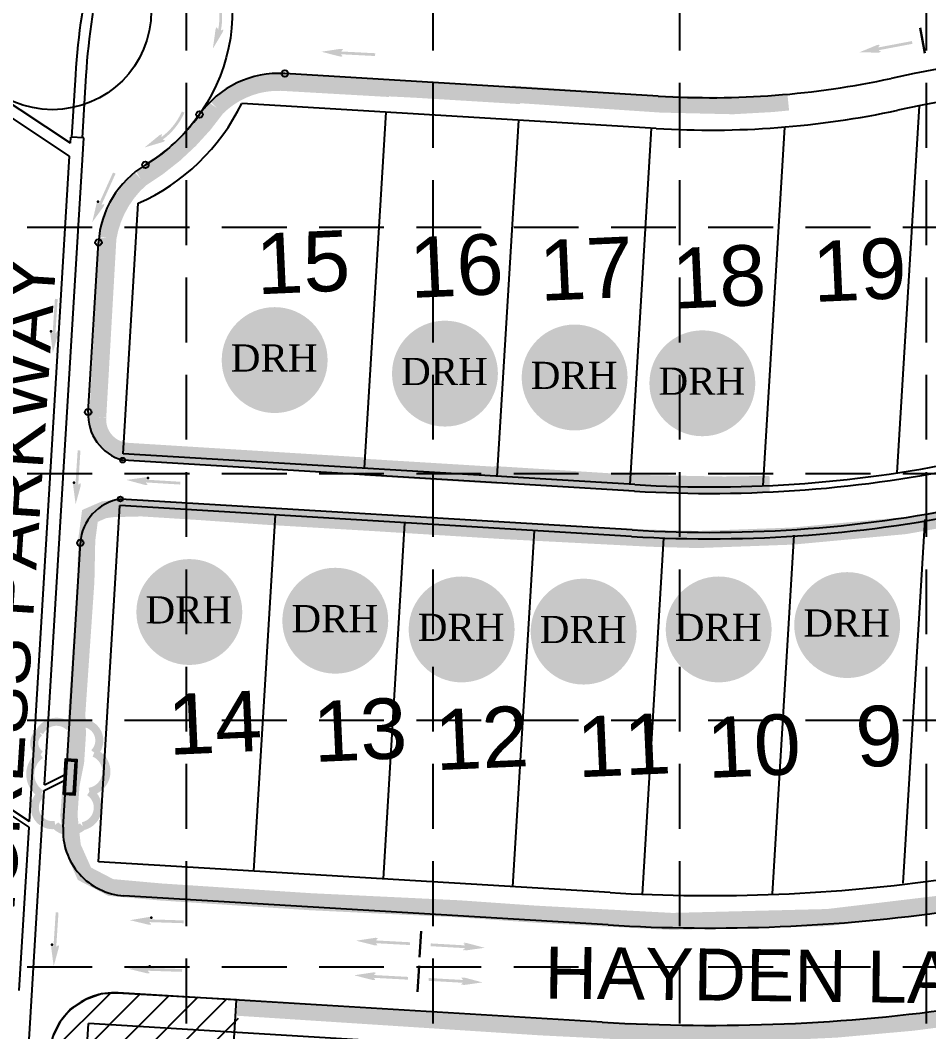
# Model space of a CAD drawing. Header units: feet. Extents: x 6037 to 11520, y 4436 to 7866.
# Drawn here: x 8891.8 to 9207, y 6299.6 to 6650.5 of the extents above; entities that cross this region are included whole.
import ezdxf
from ezdxf.enums import TextEntityAlignment as Align

# ---------------------------------------------------------------- set-up
doc = ezdxf.new("R2010")
doc.units = ezdxf.units.FT
doc.header["$LTSCALE"] = 0.4
doc.header["$MEASUREMENT"] = 0
doc.linetypes.add('DASHED2', pattern=[0.375, 0.25, -0.125])
doc.linetypes.add('HIDDEN', pattern=[0.375, 0.25, -0.125])
for name, color, linetype in [('1 DR HORTON LOT', 7, 'Continuous'), ('1 EROSION BLANKET', 84, 'Continuous'), ('1 LOT NUMBER', 7, 'Continuous'), ('1 SODDED LOT', 2, 'Continuous'), ('1 STREET NAMES', 7, 'Continuous'), ('BASE', 7, 'Continuous'), ('grid', 254, 'HIDDEN'), ('LOTLINE', 7, 'Continuous'), ('PAVING', 7, 'Continuous'), ('ROW', 7, 'Continuous'), ('STORM', 7, 'Continuous'), ('STORM INLET', 7, 'Continuous')]:
    doc.layers.add(name, color=color, linetype=linetype)
doc.styles.add('DRHorton', font='dutcheb.ttf')
doc.styles.get("Standard").update_dxf_attribs({"font": 'ARIAL.TTF'})

# ---------------------------------------------------------------- blocks, each defined once
blk = doc.blocks.new('DRHorton')
h = blk.add_hatch(color=1)
h.paths.add_polyline_path([(78.69822540696084, 25.78470422915278, 1), (40.43404856909645, 25.78470422915278, 1)])
h.paths.add_polyline_path([(42.32948281545312, 17.90510793809595), (76.50029822822269, 17.90510793809595), (76.50029822822269, 34.86907338622756), (42.32948281545312, 34.86907338622756)], flags=24)
at = {"layer": 'BASE', "color": 176, "style": 'DRHorton'}
blk.add_text('DRH', height=9.814143575853077, dxfattribs=at).set_placement((59.39083912051757, 21.64263810623019), align=Align.CENTER)

msp = doc.modelspace()

# ---------------------------------------------------------------- hatches: boundary and pattern name
at = {"layer": '1 SODDED LOT'}
h = msp.add_hatch(dxfattribs=at)
h.set_pattern_fill('ANSI31', color=256, scale=60, style=0)
h.set_pattern_definition([(45, (1.04041867561682, 0.2034553309040348), (-5.303300858899106, 5.303300858899107), [])])
h.paths.add_polyline_path([(9008.52785893801, 6974.600619823215), (9134.418570892318, 6967.015358127732), (9133.465510819353, 6956.59934032041), (9131.535943549885, 6937.326483412042), (9130.687769981838, 6928.961664307586), (9129.740950700072, 6922.289191145943), (8995.12436154732, 6930.230222989583), (8990.645975670337, 6930.544258086578), (8994.46781265055, 6960.202115018357), (8995.628761720915, 6975.461403256948)])
h.paths.add_polyline_path([(9433.1731937739, 6958.757999193282), (9434.564522240134, 6821.064969304913), (9481.586926319183, 6807.52101882167), (9503.83446381338, 6801.003067570658), (9527.201899513193, 6795.297600176373), (9525.520212348876, 6937.371109410111), (9495.09277857308, 6947.162203523665), (9463.792046157118, 6959.091057040347), (9432.98126000683, 6970.835193424726)])
h.paths.add_polyline_path([(10047.3273361699, 5834.321964732684), (10182.00599470116, 5824.909856188971), (10185.53501493582, 5875.243845239642), (10048.62104924172, 5885.030874458242), (10045.0653290183, 5834.515466510275)])
h.paths.add_polyline_path([(10015.60524731607, 5592.875350085265), (10151.5557614311, 5562.680375982402), (10159.65382092244, 5603.991631898768), (10164.04499762996, 5630.246317245646), (10025.39195598644, 5652.241352050081), (10020.74199250802, 5627.800089016223), (10017.92041894364, 5612.956657899565), (10013.46689319952, 5593.464240761266)])
h.paths.add_polyline_path([(10001.0218576987, 5534.402171551361), (10134.33472496356, 5496.274015883329), (10117.37028215871, 5440.956513532375), (10113.16550493173, 5430.261631153378), (9981.248396506102, 5477.529890802815), (9986.705850658998, 5493.879209773011), (9998.81017428557, 5534.751608768869)])
h.paths.add_polyline_path([(8799.811367951577, 5797.585792012958), (8937.90831683025, 5755.169946811931), (8938.904090997696, 5756.449238733265), (8958.34353739152, 5776.678823374001), (8971.054306959102, 5789.676440794647), (8987.334043712557, 5807.761877199318), (8991.834919988014, 5813.311904288241), (8833.378331828279, 5856.267757607255), (8823.88221735754, 5843.496568411951), (8818.253376948225, 5836.239908352558), (8806.071013993966, 5822.017903043634), (8789.546429217875, 5805.988009748224)])
h.paths.add_polyline_path([(9300.855232264503, 5666.120061407158), (9335.757725457825, 5647.90570633985), (9418.13697882342, 5605.292278494195), (9427.474541872465, 5598.815854657276), (9416.169878493673, 5581.977829897578), (9407.867536122483, 5566.519481596742), (9399.603212533528, 5547.977890506384), (9398.582592952063, 5545.681376590807), (9270.58705641506, 5612.104355641559), (9260.788528510411, 5617.662520506434), (9264.348311135649, 5619.478897654686), (9272.035950292568, 5625.268601811252), (9278.977667712714, 5632.542671440398), (9285.485473518353, 5642.039096606802), (9296.987369449194, 5660.595222292092), (9299.409929785703, 5664.20188619209)])
h.paths.add_polyline_path([(9340.083506327372, 5715.391747261171), (9464.444091086652, 5650.81232984282), (9471.895389714597, 5665.112606341268), (9485.44507469536, 5691.047067409243), (9497.796262826634, 5716.363520695106), (9366.293710731488, 5768.240021584128), (9363.203783145542, 5761.051314749066), (9353.391772776888, 5741.520237185453), (9342.125481432662, 5722.468473826923), (9338.294872019536, 5716.715465529542)])
h.paths.add_polyline_path([(9575.043716532922, 5805.498601187099), (9699.561748800357, 5777.936329375018), (9697.430077040424, 5767.000516119912), (9689.854183371206, 5736.05648329931), (9681.146351479389, 5706.875880173991), (9670.600194451696, 5677.083154978905), (9660.319432957289, 5651.858948454616), (9651.878571515403, 5632.229914109992), (9534.787198525753, 5688.630507322773), (9524.715842070002, 5694.729814323483), (9530.18092058573, 5705.703313706877), (9536.329439332001, 5720.392670131208), (9540.471632020823, 5730.382848265133), (9548.043949010183, 5751.388452498603), (9553.091556863686, 5767.164685168278), (9557.735161800128, 5782.43849202972), (9563.94860538126, 5808.532298577193)])
h.paths.add_polyline_path([(9726.835890353153, 5864.795196468092), (9850.234421823849, 5856.108412127756), (9861.561354818403, 5855.026511186064), (9857.071458802935, 5792.935879610539), (9720.090404603447, 5803.398072707916), (9717.861205762181, 5803.506411342452), (9721.18795959906, 5826.204409434984), (9724.624972320069, 5864.880159960117)])
h.paths.add_polyline_path([(8953.396488701865, 6034.436575728772), (8960.948788059075, 6160.207292668181), (8982.89850439968, 6158.851143086611), (9005.641581321479, 6157.497221610529), (8997.658711528067, 6020.481024683542), (8952.70696958744, 6023.215365320315)])
h.paths.add_polyline_path([(8959.677006069538, 6176.026929471624), (8967.869531122007, 6310.865716301068), (8926.314604730775, 6313.257304036793), (8921.038545650377, 6312.91792124512), (8915.321333282665, 6310.923231769586), (8910.328185163682, 6307.596997705334), (8906.696795346972, 6303.250219453708), (8904.098874665306, 6297.978617704197), (8902.957177847036, 6292.106146216929), (8897.01413420723, 6193.566831417818), (8897.649561558312, 6188.067220206814), (8900.027553225596, 6183.127294719245), (8903.85932542765, 6179.296031397336), (8908.928408079171, 6176.896713173755), (8959.513141144018, 6173.84029549653)])
h.paths.add_polyline_path([(9499.022401671102, 6148.720666181383), (9507.232030023983, 6283.660731984966), (9518.731880035068, 6282.102623408206), (9550.353748258536, 6277.756428137587), (9556.246394565644, 6276.32490629944), (9561.301096903482, 6273.542888996872), (9565.544952669696, 6269.549373276477), (9568.5620661187, 6264.638445104401), (9570.232920211502, 6259.154286883066), (9570.429034131166, 6253.334179867759), (9561.803833847347, 6154.723118474762), (9560.554130128561, 6149.131587929873), (9557.70625398429, 6144.742467687955), (9553.748208792387, 6141.559151816509), (9549.066128789445, 6139.726331409485), (9511.309415628724, 6144.430868333518), (9504.230665741447, 6145.248878530734), (9499.0299524397, 6146.066880741908)])
h.paths.add_polyline_path([(9616.395478676697, 6639.762181060349), (9623.903753962028, 6765.681126909945), (9637.724000791432, 6764.227715332945), (9667.988717711787, 6762.454814192832), (9672.713026087253, 6762.181060687508), (9683.29277152418, 6762.04421188599), (9705.813593853747, 6761.748584613895), (9712.070384439785, 6761.792308189311), (9713.53093564425, 6624.565479426421), (9675.56196198852, 6624.816736253764), (9645.765127781933, 6626.198656790195), (9637.6924435831, 6626.584150983594), (9624.41907552022, 6627.755240033091), (9615.704737897957, 6628.437806972035)])
h.paths.add_polyline_path([(9758.380955632101, 6636.240832038189), (9757.19234984791, 6762.26737382049), (9892.087566777549, 6763.63368164643), (9893.75491778472, 6626.412483042568), (9758.461482444955, 6625.117889866349)])
h.paths.add_polyline_path([(10276.02367602393, 6641.944933819435), (10402.09790256472, 6638.450968932453), (10399.40754752284, 6548.360901665066), (10262.18803328039, 6552.341895272904), (10264.76680474189, 6642.368737052335)])
h.paths.add_polyline_path([(10162.1803404765, 6764.127466558117), (10163.54995864316, 6629.10197407212), (10208.4286215076, 6629.06190011752), (10214.14075587304, 6629.696095605088), (10219.62208399604, 6631.800481342156), (10224.3360303031, 6635.278362342218), (10227.98815897547, 6639.81855452498), (10230.35222661333, 6645.119896291815), (10231.27576067888, 6650.885370799466), (10234.08988650659, 6750.487483929786), (10233.43931346177, 6755.782468807847), (10231.27988195609, 6760.361848494638), (10227.77199798596, 6764.093741506249), (10223.31816314606, 6766.554216833121), (10162.12384954107, 6766.380760018872)])
h.paths.add_polyline_path([(9983.410065276561, 6638.559890547993), (9982.19168326455, 6764.516091279655), (10071.97360418704, 6765.471828742917), (10073.52614818631, 6628.214517260876), (9983.461478209718, 6627.245459080939)])
h.paths.add_polyline_path([(10282.42513815878, 6866.900006089432), (10408.37496100331, 6863.349843430724), (10409.71776143043, 6910.830244277846), (10272.53951883544, 6914.573205942519), (10271.1489704681, 6867.181274459499)])
h.paths.add_polyline_path([(10068.44196399759, 6781.192630300819), (10067.14167160109, 6916.189604633792), (10159.96062057281, 6917.117327064625), (10161.90545128679, 6779.884788282297), (10068.46355654639, 6778.918796742171)])
h.paths.add_polyline_path([(9787.00798002233, 6902.092005874241), (9788.347586459617, 6776.068011639072), (9813.48715663959, 6776.3278774188), (9835.00284361491, 6776.551941775953), (9833.504715193625, 6913.820098301907), (9786.811130160308, 6913.377839327859)])
h.paths.add_polyline_path([(9951.869916092566, 7083.820705666572), (9953.275212744766, 6948.731540474313), (9998.333224761946, 6949.29293521056), (10043.36369781607, 6949.76746577698), (10041.76400934933, 7087.021111666125), (9951.842259378738, 7086.057651701049)])
h.paths.add_polyline_path([(9562.977603033594, 6974.310407087038), (9561.110723334214, 7137.787704567065), (9567.671428676573, 7130.993875523778), (9580.62062884943, 7117.517494934889), (9591.808071329377, 7108.249310825173), (9604.221564340713, 7100.069847736311), (9606.756988797306, 7098.829168324042), (9608.197360462304, 6953.736240741826), (9598.739779933452, 6955.010780968661), (9584.783707582383, 6957.880724584531), (9567.748437684955, 6961.388241783381), (9562.914782993883, 6962.642784963124)])
h.paths.add_polyline_path([(9435.728694738029, 7364.000330754327), (9435.706116026473, 7375.289462442948), (9481.864877029098, 7375.758211115561), (9483.65415896621, 7182.9792900423), (9466.875041166046, 7186.544993537127), (9459.142627276042, 7188.216232373126), (9453.84694797237, 7189.212483023251), (9448.23953820453, 7190.291988152594), (9442.197672224838, 7191.416933856202), (9437.34298430116, 7192.325010625751)])
h.paths.add_polyline_path([(9064.850293005826, 7234.565889650748), (9063.17718692941, 7371.018064433943), (9157.638597337744, 7372.069426754195), (9159.435724420397, 7227.990670498495), (9159.436165985811, 7227.961066243872), (9153.615774499453, 7228.317347498663), (9137.73510984926, 7229.30213817971), (9129.678380880761, 7229.812030936439), (9109.822391112088, 7230.723557675774), (9073.882086723806, 7232.014061998912), (9064.893949106527, 7232.313849998456)])
h.paths.add_polyline_path([(9061.32745468698, 7539.736976078882), (9061.32745468698, 7541.97964810488), (9107.394075706336, 7542.517332284888), (9109.05514176577, 7405.245334473131), (9062.735636233221, 7404.723039394461)])
at = {"layer": 'PAVING', "linetype": 'Continuous', "lineweight": 30}
h = msp.add_hatch(color=256, dxfattribs=at)
edge = h.paths.add_edge_path()
edge.add_line((8959.539955841237, 6647.166310593239), (8958.631464329656, 6640.647890125823))
edge.add_line((8958.63146432965, 6640.647890125824), (8961.992264441615, 6646.295592663644))
edge.add_line((8961.992264441618, 6646.295592663644), (8961.993634762746, 6646.295074151363))
edge.add_ellipse((8961.974291222288, 6646.682850490584), major_axis=(0.2108172309454434, 0.5938074174721624), ratio=0.2857142857142858, start_angle=235.2730666666667, end_angle=377.1826722222223)
edge.add_line((8962.125578613131, 6647.267949072883), (8962.12231470738, 6647.269430524382))
edge.add_line((8962.12231470738, 6647.269430524383), (8961.391416648285, 6646.891581976432))
edge.add_line((8961.391416648283, 6646.891581976432), (8961.403502641086, 6646.894534415764))
edge.add_arc((8938.861443505033, 6651.401141983755), 22.98812610599944, 348.6944771476009, 379.1027465920454)
edge.add_line((8960.583687799888, 6658.924309063302), (8959.669290819626, 6658.607621800478))
edge.add_arc((8938.861443505033, 6651.401141983755), 22.02044189399947, 349.02694103648975, 379.1027465920453, ccw=False)
edge.add_line((8960.479281149757, 6647.209608043384), (8960.478345560708, 6647.210845032342))
edge.add_line((8960.47834556071, 6647.210845032342), (8960.043910327739, 6648.018977600952))
edge.add_line((8960.043910327739, 6648.018977600952), (8960.0425475992, 6648.021679490214))
edge.add_ellipse((8959.795972490601, 6647.461855652016), major_axis=(0.2108172309454434, 0.5938074174721624), ratio=0.2857142857142854, start_angle=345.5032805555555, end_angle=485.8315277777779)
edge.add_line((8959.53500945893, 6647.163072321384), (8959.538980393962, 6647.164897051064))
h = msp.add_hatch(color=256, dxfattribs=at)
edge = h.paths.add_edge_path()
edge.add_line((9190.295449310543, 6639.670550468977), (9189.594602107665, 6640.111179208981))
edge.add_line((9189.594602107663, 6640.111179208982), (9201.296681211892, 6642.324795231025))
edge.add_line((9201.29668121189, 6642.324795231025), (9201.118117390206, 6643.275826674935))
edge.add_line((9201.11811739021, 6643.275826674935), (9189.416258123912, 6641.062333031958))
edge.add_line((9189.416258123907, 6641.062333031957), (9189.896129701761, 6641.848493088325))
edge.add_line((9189.896129701763, 6641.848493088326), (9189.897570581323, 6641.850408195009))
edge.add_ellipse((9189.289768591912, 6641.781279650523), major_axis=(0.6191360931964481, 0.1171394553935715), ratio=0.2857142857142856, start_angle=345.5032805555555, end_angle=485.8315277777779)
edge.add_line((9188.900189673255, 6641.856122763974), (9188.901445195059, 6641.854287061265))
edge.add_line((9188.901445195059, 6641.854287061266), (9182.813343176718, 6639.352214565478))
edge.add_line((9182.813343176715, 6639.352214565477), (9189.390570032916, 6639.294449085255))
edge.add_line((9189.390570032918, 6639.294449085255), (9189.389412740575, 6639.29508387015))
edge.add_ellipse((9189.7146065797, 6639.507200886942), major_axis=(0.6191360931964481, 0.1171394553935715), ratio=0.2857142857142858, start_angle=235.2730666666667, end_angle=377.1826722222223)
edge.add_line((9190.296222024603, 6639.671370615828), (9190.295449310539, 6639.670550468977))
edge.add_line((9190.295449310543, 6639.670550468977), (9190.295449310543, 6639.670550468977))
edge.add_line((9190.295449310543, 6639.670550468977), (9190.295449310543, 6639.670550468977))
at = {"layer": 'PAVING'}
h = msp.add_hatch(color=256, dxfattribs=at)
edge = h.paths.add_edge_path()
edge.add_line((9003.581753869032, 6638.115215987506), (9003.00498418436, 6638.709231804339))
edge.add_line((9003.004984184361, 6638.709231804339), (9014.898571594274, 6638.09470282876))
edge.add_line((9014.898571594274, 6638.094702828759), (9014.949986233663, 6639.061337314691))
edge.add_line((9014.949986233663, 6639.06133731469), (9003.056526186854, 6639.675534041357))
edge.add_line((9003.056526186854, 6639.675534041357), (9003.708548649414, 6640.325946374859))
edge.add_line((9003.708548649416, 6640.325946374858), (9003.710415457283, 6640.327629561783))
edge.add_ellipse((9003.103491489986, 6640.404084201391), major_axis=(0.6292822042259126, -0.03248170797603137), ratio=0.2857142857142855, start_angle=345.5032805555555, end_angle=485.8315277777779)
edge.add_line((9002.742631322399, 6640.568866375615), (9002.742988482256, 6640.566517715599))
edge.add_line((9002.742988482254, 6640.566517715597), (8996.23575884081, 6639.573939943875))
edge.add_line((8996.235758840812, 6639.573939943876), (9002.613743861313, 6637.96394473515))
edge.add_line((9002.613743861313, 6637.96394473515), (9002.612818083751, 6637.964752717125))
edge.add_ellipse((9002.97892612952, 6638.094018182899), major_axis=(0.6292822042259126, -0.03248170797603137), ratio=0.2857142857142856, start_angle=235.2730666666667, end_angle=377.1826722222223)
edge.add_line((9003.582863685853, 6638.116101065056), (9003.581753869033, 6638.115215987506))
edge.add_line((9003.581753869032, 6638.115215987506), (9003.581753869032, 6638.115215987506))
edge.add_line((9003.581753869032, 6638.115215987506), (9003.581753869032, 6638.115215987506))
at = {"layer": 'PAVING', "linetype": 'Continuous', "lineweight": 30}
h = msp.add_hatch(color=256, dxfattribs=at)
edge = h.paths.add_edge_path()
edge.add_line((8940.023983839897, 6610.542621863214), (8934.933846217722, 6606.370538276189))
edge.add_line((8934.933846217724, 6606.37053827619), (8941.234643725464, 6608.239025307191))
edge.add_line((8941.234643725462, 6608.239025307191), (8941.23534009909, 6608.237769334082))
edge.add_ellipse((8941.484237296188, 6608.535753976463), major_axis=(0.5577654671019596, 0.2931703218557363), ratio=0.2857142857142859, start_angle=235.2730666666667, end_angle=377.1826722222223)
edge.add_line((8941.992363256717, 6608.862917901541), (8941.990978118241, 6608.866242492742))
edge.add_line((8941.990978118236, 6608.866242492742), (8941.19771582829, 6609.08460564824))
edge.add_line((8941.19771582829, 6609.084605648238), (8941.208564648958, 6609.078537800997))
edge.add_arc((8927.70693779677, 6627.683913750157), 22.98812610599944, 305.9677980398096, 336.376067484254)
edge.add_line((8948.7685534609, 6618.471840925954), (8947.881965716218, 6618.859622859757))
edge.add_arc((8927.70693779677, 6627.683913750157), 22.02044189399946, 306.3002619286984, 336.37606748425395, ccw=False)
edge.add_line((8940.743410731127, 6609.93707643646), (8940.743563694074, 6609.938606280816))
edge.add_line((8940.74356369407, 6609.938606280815), (8940.97279834341, 6610.827074069633))
edge.add_line((8940.972798343411, 6610.827074069633), (8940.973578749183, 6610.829947610286))
edge.add_ellipse((8940.412603508854, 6610.586003367198), major_axis=(0.5577654671019596, 0.2931703218557363), ratio=0.2857142857142855, start_angle=345.5032805555555, end_angle=485.8315277777779)
edge.add_line((8940.018175366251, 6610.543581395003), (8940.022330494334, 6610.542227553028))
h = msp.add_hatch(color=256, dxfattribs=at)
edge = h.paths.add_edge_path()
edge.add_line((8920.869824250616, 6586.7234391801), (8919.992703109623, 6586.442344938629))
edge.add_line((8919.992703109625, 6586.442344938628), (8924.886481588159, 6597.299912517982))
edge.add_line((8924.88648158816, 6597.299912517983), (8924.002291878403, 6597.693304695455))
edge.add_line((8924.002291878402, 6597.693304695455), (8919.110396120697, 6586.840073261155))
edge.add_line((8919.110396120699, 6586.840073261155), (8918.845485239115, 6587.620991314774))
edge.add_line((8918.845485239115, 6587.620991314775), (8918.844152950827, 6587.622814191104))
edge.add_ellipse((8918.548278964885, 6587.095854171396), major_axis=(0.2589440522967518, 0.5744555583650596), ratio=0.2857142857142858, start_angle=342.8173277777778, end_angle=484.7269333333335)
edge.add_line((8918.265872664699, 6586.82941212326), (8918.266625199418, 6586.830353038923))
edge.add_line((8918.266625199416, 6586.830353038924), (8916.781686662722, 6580.424907843247))
edge.add_line((8916.781686662725, 6580.424907843248), (8920.640701337546, 6585.755401605949))
edge.add_line((8920.640701337543, 6585.755401605949), (8920.640995468992, 6585.753748577657))
edge.add_ellipse((8920.659515139774, 6586.150019028003), major_axis=(0.2589440522967518, 0.5744555583650596), ratio=0.2857142857142856, start_angle=234.1684722222222, end_angle=374.4967194444445)
edge.add_line((8920.86912911302, 6586.724705072547), (8920.869824250618, 6586.7234391801))
edge.add_line((8920.869824250616, 6586.7234391801), (8920.869824250616, 6586.7234391801))
h = msp.add_hatch(color=256, dxfattribs=at)
edge = h.paths.add_edge_path()
edge.add_line((8904.750998119069, 6542.500836664604), (8904.028085634385, 6541.930178359074))
edge.add_line((8904.02808563439, 6541.930178359074), (8904.806240747654, 6553.814238406965))
edge.add_line((8904.806240747648, 6553.814238406968), (8903.840191555044, 6553.872774810662))
edge.add_line((8903.840191555046, 6553.872774810661), (8903.062276756018, 6541.993455960255))
edge.add_line((8903.06227675602, 6541.993455960255), (8902.540522998079, 6542.63203540952))
edge.add_line((8902.540522998079, 6542.632035409519), (8902.538581770516, 6542.633287196244))
edge.add_ellipse((8902.446157625835, 6542.036055245393), major_axis=(0.04119077063332988, 0.6287721958890156), ratio=0.2857142857142858, start_angle=342.8173277777778, end_angle=484.7269333333335)
edge.add_line((8902.275043220088, 6541.687537639007), (8902.275426065336, 6541.688702651577))
edge.add_line((8902.275426065333, 6541.688702651577), (8903.129680200178, 6535.169032673188))
edge.add_line((8903.129680200183, 6535.169032673189), (8904.87573599669, 6541.513967010588))
edge.add_line((8904.87573599669, 6541.513967010588), (8904.876509013948, 6541.51250864453))
edge.add_ellipse((8904.75497313353, 6541.890135782411), major_axis=(0.04119077063332988, 0.6287721958890156), ratio=0.2857142857142856, start_angle=234.1684722222222, end_angle=374.4967194444445)
edge.add_line((8904.749881862757, 6542.501835130911), (8904.750998119072, 6542.500836664604))
edge.add_line((8904.750998119069, 6542.500836664604), (8904.750998119069, 6542.500836664604))
h = msp.add_hatch(color=256, dxfattribs=at)
edge = h.paths.add_edge_path()
edge.add_line((8912.649763263807, 6489.923825076749), (8911.926850779124, 6489.35316677122))
edge.add_line((8911.926850779124, 6489.353166771219), (8912.705005892387, 6501.23722681911))
edge.add_line((8912.705005892387, 6501.237226819112), (8911.738956699783, 6501.295763222806))
edge.add_line((8911.738956699779, 6501.295763222806), (8910.961041900751, 6489.4164443724))
edge.add_line((8910.961041900755, 6489.416444372399), (8910.439288142814, 6490.055023821664))
edge.add_line((8910.439288142814, 6490.055023821663), (8910.43734691525, 6490.056275608388))
edge.add_ellipse((8910.344922770571, 6489.459043657537), major_axis=(0.04119077063332988, 0.6287721958890156), ratio=0.2857142857142858, start_angle=342.8173277777778, end_angle=484.7269333333335)
edge.add_line((8910.173808364823, 6489.110526051151), (8910.174191210072, 6489.111691063721))
edge.add_line((8910.174191210072, 6489.111691063722), (8911.028445344917, 6482.592021085333))
edge.add_line((8911.028445344917, 6482.592021085333), (8912.774501141423, 6488.936955422732))
edge.add_line((8912.774501141423, 6488.936955422732), (8912.775274158681, 6488.935497056675))
edge.add_ellipse((8912.653738278268, 6489.313124194555), major_axis=(0.04119077063332988, 0.6287721958890156), ratio=0.2857142857142856, start_angle=234.1684722222222, end_angle=374.4967194444445)
edge.add_line((8912.648647007492, 6489.924823543055), (8912.649763263807, 6489.923825076748))
edge.add_line((8912.649763263807, 6489.923825076749), (8912.649763263807, 6489.923825076749))
h = msp.add_hatch(color=256, dxfattribs=at)
edge = h.paths.add_edge_path()
edge.add_line((8935.97543663167, 6489.452363443251), (8935.402396394771, 6490.173371575347))
edge.add_line((8935.402396394771, 6490.173371575346), (8947.288785016324, 6489.435822296896))
edge.add_line((8947.288785016326, 6489.435822296897), (8947.344172539897, 6490.401968224987))
edge.add_line((8947.344172539893, 6490.401968224987), (8935.462286234188, 6491.139027518349))
edge.add_line((8935.46228623419, 6491.139027518348), (8936.09912602148, 6491.663320504543))
edge.add_line((8936.099126021478, 6491.663320504545), (8936.100247430635, 6491.664742363886))
edge.add_ellipse((8935.502702144357, 6491.75511856333), major_axis=(0.6289097101995805, -0.0390350016159005), ratio=0.2857142857142856, start_angle=342.8173277777778, end_angle=484.7269333333335)
edge.add_line((8935.15359997916, 6491.925037192274), (8935.154949401714, 6491.924762989558))
edge.add_line((8935.15494940172, 6491.924762989558), (8928.638354044037, 6491.048446422908))
edge.add_line((8928.638354044037, 6491.048446422908), (8934.989020934716, 6489.324289248801))
edge.add_line((8934.989020934716, 6489.324289248801), (8934.987490326292, 6489.322986650013))
edge.add_ellipse((8935.364698602129, 6489.445816379873), major_axis=(0.6289097101995805, -0.0390350016159005), ratio=0.2857142857142855, start_angle=234.1684722222222, end_angle=374.4967194444445)
edge.add_line((8935.976376903343, 6489.453004619439), (8935.975436631672, 6489.45236344325))
edge.add_line((8935.97543663167, 6489.452363443251), (8935.97543663167, 6489.452363443251))
h = msp.add_hatch(color=256, dxfattribs=at)
edge = h.paths.add_edge_path()
edge.add_line((8905.031336400869, 6329.6574373842), (8904.308423916185, 6329.086779078671))
edge.add_line((8904.308423916185, 6329.086779078671), (8905.086579029448, 6340.970839126562))
edge.add_line((8905.086579029448, 6340.970839126563), (8904.120529836844, 6341.029375530257))
edge.add_line((8904.120529836846, 6341.029375530257), (8903.342615037818, 6329.150056679851))
edge.add_line((8903.342615037816, 6329.15005667985), (8902.820861279875, 6329.788636129115))
edge.add_line((8902.820861279875, 6329.788636129115), (8902.818920052312, 6329.78988791584))
edge.add_ellipse((8902.726495907635, 6329.192655964989), major_axis=(0.04119077063332988, 0.6287721958890156), ratio=0.2857142857142858, start_angle=342.8173277777778, end_angle=484.7269333333335)
edge.add_line((8902.555381501885, 6328.844138358601), (8902.555764347133, 6328.845303371171))
edge.add_line((8902.555764347133, 6328.845303371173), (8903.410018481978, 6322.325633392784))
edge.add_line((8903.410018481978, 6322.325633392784), (8905.156074278484, 6328.670567730183))
edge.add_line((8905.156074278484, 6328.670567730183), (8905.156847295742, 6328.669109364126))
edge.add_ellipse((8905.03531141533, 6329.046736502007), major_axis=(0.04119077063332988, 0.6287721958890156), ratio=0.2857142857142856, start_angle=234.1684722222222, end_angle=374.4967194444445)
edge.add_line((8905.030220144554, 6329.658435850507), (8905.031336400869, 6329.6574373842))
edge.add_line((8905.031336400869, 6329.6574373842), (8905.031336400869, 6329.6574373842))
h = msp.add_hatch(color=256, dxfattribs=at)
edge = h.paths.add_edge_path()
edge.add_line((8937.198426424271, 6336.943892129706), (8936.604177365743, 6337.64762490921))
edge.add_line((8936.604177365745, 6337.647624909209), (8948.507279223451, 6337.26306172588))
edge.add_line((8948.507279223451, 6337.263061725881), (8948.534113507741, 6338.230295855756))
edge.add_line((8948.534113507741, 6338.230295855755), (8936.635518057474, 6338.614833578734))
edge.add_line((8936.635518057476, 6338.614833578736), (8937.256386350336, 6339.157540034544))
edge.add_line((8937.256386350333, 6339.157540034543), (8937.257397706851, 6339.159326350378))
edge.add_ellipse((8936.657434449826, 6339.231937064865), major_axis=(0.6297908817042814, -0.02036170991367752), ratio=0.285714285714286, start_angle=342.8173277777778, end_angle=484.7269333333335)
edge.add_line((8936.303445415033, 6339.391425074013), (8936.304879237958, 6339.391075481312))
edge.add_line((8936.304879237958, 6339.391075481312), (8929.817163355106, 6338.321646848482))
edge.add_line((8929.817163355108, 6338.321646848482), (8936.21615961761, 6336.786469797923))
edge.add_line((8936.21615961761, 6336.786469797923), (8936.214596727334, 6336.785592129875))
edge.add_ellipse((8936.587995353417, 6336.919557392273), major_axis=(0.6297908817042814, -0.02036170991367752), ratio=0.2857142857142856, start_angle=234.1684722222222, end_angle=374.4967194444445)
edge.add_line((8937.199191233165, 6336.944887425344), (8937.198426424275, 6336.943892129706))
edge.add_line((8937.198426424271, 6336.943892129706), (8937.198426424271, 6336.943892129706))
h = msp.add_hatch(color=256, dxfattribs=at)
edge = h.paths.add_edge_path()
edge.add_line((9015.688531501013, 6329.736716965783), (9015.113122344439, 6330.331772565428))
edge.add_line((9015.11312234444, 6330.331772565428), (9027.005373445754, 6329.690105980065))
edge.add_line((9027.005373445758, 6329.690105980064), (9027.058767023575, 6330.656233574329))
edge.add_line((9027.058767023576, 6330.656233574332), (9015.166628400706, 6331.29789704939))
edge.add_line((9015.166628400706, 6331.297897049388), (9015.820566410805, 6331.946983583235))
edge.add_line((9015.820566410805, 6331.946983583236), (9015.822233594672, 6331.948602939045))
edge.add_ellipse((9015.215487077303, 6332.026454288791), major_axis=(0.6292059078481039, -0.03392998521971882), ratio=0.2857142857142856, start_angle=345.5032805555555, end_angle=485.8315277777779)
edge.add_line((9014.85500705361, 6332.192066616808), (9014.855739825256, 6332.189899727714))
edge.add_line((9014.855739825256, 6332.189899727714), (9008.346682031595, 6331.212278311004))
edge.add_line((9008.346682031593, 6331.212278311004), (9014.72028285789, 6329.587215482878))
edge.add_line((9014.72028285789, 6329.587215482878), (9014.719200343452, 6329.588258103628))
edge.add_ellipse((9015.08560501286, 6329.716680619144), major_axis=(0.6292059078481039, -0.03392998521971882), ratio=0.285714285714286, start_angle=235.2730666666667, end_angle=377.1826722222223)
edge.add_line((9015.689591920613, 6329.7373734241), (9015.688531501013, 6329.736716965784))
edge.add_line((9015.688531501013, 6329.736716965783), (9015.688531501013, 6329.736716965783))
edge.add_line((9015.688531501013, 6329.736716965783), (9015.688531501013, 6329.736716965783))
h = msp.add_hatch(color=256, dxfattribs=at)
edge = h.paths.add_edge_path()
edge.add_line((9045.447576784118, 6328.085556978945), (9046.08555496787, 6328.61340266501))
edge.add_line((9046.085554967873, 6328.613402665009), (9034.195427059081, 6329.291143729038))
edge.add_line((9034.195427059083, 6329.291143729039), (9034.249164292853, 6330.257486949284))
edge.add_line((9034.249164292856, 6330.257486949281), (9046.139061024136, 6329.579527148966))
edge.add_line((9046.139061024134, 6329.579527148969), (9045.56129636876, 6330.297005446871))
edge.add_line((9045.561296368758, 6330.297005446871), (9045.55957049257, 6330.298797773415))
edge.add_ellipse((9046.171205164774, 6330.309054320006), major_axis=(-0.6290977401561486, 0.03587968364406609), ratio=0.2857142857142856, start_angle=-125.83152777777792, end_angle=14.496719444444523, ccw=False)
edge.add_line((9046.54779261459, 6330.433774740623), (9046.547140334118, 6330.431499561148))
edge.add_line((9046.547140334114, 6330.431499561147), (9052.908433143333, 6328.739913793477))
edge.add_line((9052.908433143335, 6328.739913793478), (9046.393489850969, 6327.830331491823))
edge.add_line((9046.393489850969, 6327.830331491824), (9046.394737769091, 6327.830923139845))
edge.add_ellipse((9046.04478755215, 6327.99908844518), major_axis=(-0.6290977401561486, 0.03587968364406609), ratio=0.2857142857142858, start_angle=-17.182672222222322, end_angle=124.7269333333333, ccw=False)
edge.add_line((9045.446796302027, 6328.086466026352), (9045.447576784118, 6328.085556978942))
edge.add_line((9045.447576784118, 6328.085556978945), (9045.447576784118, 6328.085556978945))
edge.add_line((9045.447576784118, 6328.085556978945), (9045.447576784118, 6328.085556978945))
h = msp.add_hatch(color=256, dxfattribs=at)
edge = h.paths.add_edge_path()
edge.add_line((8936.653478810389, 6320.074381167597), (8936.059229751861, 6320.778113947101))
edge.add_line((8936.059229751858, 6320.778113947101), (8947.962331609564, 6320.393550763772))
edge.add_line((8947.962331609566, 6320.393550763772), (8947.989165893856, 6321.360784893646))
edge.add_line((8947.98916589386, 6321.360784893646), (8936.090570443592, 6321.745322616625))
edge.add_line((8936.09057044359, 6321.745322616625), (8936.71143873645, 6322.288029072433))
edge.add_line((8936.71143873645, 6322.288029072433), (8936.71245009297, 6322.289815388269))
edge.add_ellipse((8936.11248683594, 6322.362426102754), major_axis=(0.6297908817042814, -0.02036170991367752), ratio=0.285714285714286, start_angle=342.8173277777778, end_angle=484.7269333333335)
edge.add_line((8935.758497801151, 6322.521914111902), (8935.759931624076, 6322.521564519202))
edge.add_line((8935.759931624074, 6322.521564519204), (8929.272215741223, 6321.452135886374))
edge.add_line((8929.27221574122, 6321.452135886374), (8935.671212003723, 6319.916958835815))
edge.add_line((8935.671212003723, 6319.916958835814), (8935.669649113446, 6319.916081167766))
edge.add_ellipse((8936.043047739533, 6320.050046430163), major_axis=(0.6297908817042814, -0.02036170991367752), ratio=0.2857142857142856, start_angle=234.1684722222222, end_angle=374.4967194444445)
edge.add_line((8936.654243619278, 6320.075376463234), (8936.653478810387, 6320.074381167596))
edge.add_line((8936.653478810389, 6320.074381167597), (8936.653478810389, 6320.074381167597))
h = msp.add_hatch(color=256, dxfattribs=at)
edge = h.paths.add_edge_path()
edge.add_line((9014.961869812918, 6317.730256431256), (9014.386460656344, 6318.325312030901))
edge.add_line((9014.386460656344, 6318.3253120309), (9026.278711757657, 6317.683645445537))
edge.add_line((9026.27871175766, 6317.683645445537), (9026.332105335478, 6318.649773039802))
edge.add_line((9026.332105335476, 6318.649773039804), (9014.439966712605, 6319.291436514862))
edge.add_line((9014.439966712605, 6319.291436514861), (9015.093904722704, 6319.940523048708))
edge.add_line((9015.093904722704, 6319.940523048709), (9015.095571906571, 6319.942142404518))
edge.add_ellipse((9014.488825389208, 6320.019993754264), major_axis=(0.6292059078481039, -0.03392998521971882), ratio=0.2857142857142856, start_angle=345.5032805555555, end_angle=485.8315277777779)
edge.add_line((9014.128345365509, 6320.18560608228), (9014.129078137155, 6320.183439193186))
edge.add_line((9014.129078137155, 6320.183439193187), (9007.620020343495, 6319.205817776477))
edge.add_line((9007.620020343496, 6319.205817776477), (9013.993621169793, 6317.580754948352))
edge.add_line((9013.993621169795, 6317.580754948351), (9013.992538655357, 6317.5817975691))
edge.add_ellipse((9014.358943324765, 6317.710220084618), major_axis=(0.6292059078481039, -0.03392998521971882), ratio=0.285714285714286, start_angle=235.2730666666667, end_angle=377.1826722222223)
edge.add_line((9014.962930232517, 6317.730912889573), (9014.961869812918, 6317.730256431257))
edge.add_line((9014.961869812918, 6317.730256431256), (9014.961869812918, 6317.730256431256))
edge.add_line((9014.961869812918, 6317.730256431256), (9014.961869812918, 6317.730256431256))
h = msp.add_hatch(color=256, dxfattribs=at)
edge = h.paths.add_edge_path()
edge.add_line((9044.72091509602, 6316.079096444417), (9045.358893279774, 6316.606942130482))
edge.add_line((9045.358893279777, 6316.60694213048), (9033.468765370986, 6317.284683194509))
edge.add_line((9033.468765370983, 6317.28468319451), (9033.522502604752, 6318.251026414755))
edge.add_line((9033.522502604754, 6318.251026414755), (9045.412399336034, 6317.57306661444))
edge.add_line((9045.412399336037, 6317.573066614441), (9044.834634680663, 6318.290544912344))
edge.add_line((9044.834634680663, 6318.290544912344), (9044.832908804476, 6318.292337238887))
edge.add_ellipse((9045.444543476673, 6318.302593785478), major_axis=(-0.6290977401561486, 0.03587968364406609), ratio=0.2857142857142856, start_angle=-125.83152777777792, end_angle=14.496719444444523, ccw=False)
edge.add_line((9045.82113092649, 6318.427314206095), (9045.820478646017, 6318.42503902662))
edge.add_line((9045.820478646017, 6318.425039026621), (9052.181771455236, 6316.733453258951))
edge.add_line((9052.181771455238, 6316.733453258951), (9045.666828162872, 6315.823870957296))
edge.add_line((9045.666828162868, 6315.823870957295), (9045.66807608099, 6315.824462605317))
edge.add_ellipse((9045.318125864052, 6315.992627910651), major_axis=(-0.6290977401561486, 0.03587968364406609), ratio=0.2857142857142858, start_angle=-17.182672222222322, end_angle=124.7269333333333, ccw=False)
edge.add_line((9044.72013461393, 6316.080005491825), (9044.72091509602, 6316.079096444415))
edge.add_line((9044.72091509602, 6316.079096444417), (9044.72091509602, 6316.079096444417))
edge.add_line((9044.72091509602, 6316.079096444417), (9044.72091509602, 6316.079096444417))

# ---------------------------------------------------------------- linework, layer by layer
at = {"layer": '1 EROSION BLANKET', "const_width": 5.92}
msp.add_lwpolyline([(9019.90493352438, 6626.836448276274), (8982.353868725382, 6628.979823379545, 0.2075648418767665), (8959.942785103427, 6620.09819566556, -0.1022317380218766), (8933.550557392566, 6595.502553746019, 0.1718143548074618), (8922.217293654907, 6574.916776080878), (8918.690388879917, 6512.862330088985, 0.4085351365499373), (8928.61641872947, 6500.985033564592), (9011.333347132208, 6495.873286341808)], format="xyb", dxfattribs=at)
at = {"layer": '1 EROSION BLANKET'}
for points, const_width in [([(9019.851916341588, 6627.038891170681), (9029.045975251258, 6626.576284180342), (9065.295938388601, 6624.376060803668)], 5.922179999999999), ([(9062.19487634733, 6624.891650359981), (9114.056292777823, 6621.428894921897), (9139.030540866406, 6620.854762449982), (9152.768023618184, 6621.620647756472), (9158.219104510252, 6622.15459446921)], 5.92), ([(9057.387178573112, 6492.595184468658), (9011.355815536608, 6495.402675870304)], 5.922179999999999), ([(9056.101612153328, 6492.892556022447), (9105.29138119669, 6489.82714606286), (9135.942526730592, 6489.259282633266), (9151.758752267884, 6489.492530937767)], 5.92), ([(9229.88445422824, 6346.161594787945), (9171.856647151897, 6339.229541038388), (9117.98704272505, 6337.876016335725), (9070.387287821237, 6340.414762283294), (9043.792409584572, 6342.27650621912), (8992.586118750842, 6344.721243436956), (8940.5835479635, 6348.105271661083), (8923.212536594094, 6349.665375908747), (8914.086870746889, 6354.425209522962), (8909.902980543906, 6363.781157765407), (8908.707585786231, 6374.729603066174), (8909.438209256998, 6385.270773652966), (8911.02627619736, 6393.205022259386), (8911.64971707874, 6402.837888555451), (8911.44773971078, 6410.103000700212), (8914.585896794275, 6455.896075454187), (8914.880568263363, 6470.175243864646), (8915.990622879963, 6478.557413194276), (8920.874610079956, 6480.677333242721), (8924.117261805131, 6481.117318837016), (8925.30159141826, 6481.126820212744), (8933.915609770358, 6481.347501067205), (8954.89847586405, 6480.023400478471), (8976.764826195784, 6478.478611304293), (9014.092227653393, 6476.271771835748), (9060.696256366076, 6473.402889803818), (9110.50247292141, 6470.82396594766), (9126.735997692998, 6470.363184014303), (9159.710692808834, 6471.560473320651), (9198.811185341834, 6475.19462197513), (9251.750995244583, 6484.705784397991)], 5.922179999999999), ([(8818.892867723916, 6356.234334299461), (8830.970173196387, 6355.292849814839), (8823.775189722306, 6356.063158261273)], 5.922179999999999), ([(8967.038751071523, 6308.134926506602), (9072.591916734367, 6301.304146050814), (9116.218903554498, 6299.129019961047), (9144.705421829662, 6299.129019961047), (9174.766577093691, 6300.532406976146), (9201.416948622362, 6302.928187383488), (9233.382001486396, 6307.069732363041), (9252.918194862654, 6309.065539884339), (9272.122066107557, 6310.163916028969), (9285.026830080813, 6310.799461157494)], 5.92)]:
    msp.add_lwpolyline(points, dxfattribs=dict(at, const_width=const_width))
at = {"layer": '1 SODDED LOT'}
msp.add_lwpolyline([(8958.636587393921, 6175.82347414072), (8966.82911244639, 6310.662260970164), (8925.274186055158, 6313.053848705889), (8919.99812697476, 6312.714465914216), (8914.280914607049, 6310.719776438682), (8909.287766488065, 6307.39354237443), (8905.656376671355, 6303.046764122804), (8903.058455989689, 6297.775162373293), (8901.91675917142, 6291.902690886025), (8895.973715531612, 6193.363376086914), (8896.609142882695, 6187.86376487591), (8898.98713454998, 6182.923839388341), (8902.818906752032, 6179.092576066432), (8907.887989403554, 6176.693257842851), (8958.472722468401, 6173.636840165625)], close=True, dxfattribs=at)
at = {"layer": 'BASE', "color": 170, "const_width": 2.795801428897982}
msp.add_lwpolyline([(8899.079782289373, 6382.087522424205, 0.5205670505517462), (8899.079782289373, 6382.087522424205, 0.7651954600696135), (8903.951376178491, 6371.361076985517, 0.4178788784126488), (8913.472146429724, 6370.914239376887, 0.6649002420699669), (8915.787951647808, 6382.856124609858, 0.744833174426672), (8917.468910923999, 6396.362252372556, 0.9756416855879776), (8909.086700417243, 6405.153867252337, 0.5205670505517462), (8898.496868961289, 6403.472847037687, 0.5205670505517462), (8898.888310950806, 6395.737097213772, 0.5402640007904789), (8899.079782289373, 6382.087522424205)], format="xyb", close=True, dxfattribs=at)
at = {"layer": 'grid', "color": 252, "linetype": 'DASHED2', "ltscale": 225}
for p, q in [((8949.417861386846, 7776.262776025897), (8949.417861386846, 4782.138120711477)), ((9034.953486386723, 7776.262776025897), (9034.953486386723, 4782.138120711477)), ((9120.4891113866, 7776.262776025897), (9120.4891113866, 4782.138120711477)), ((9206.024736386475, 7776.262776025897), (9206.024736386475, 4782.138120711477)), ((6126.742236390926, 6578.764026027628), (11429.95098638326, 6578.764026027628)), ((6126.742236390926, 6493.228401027751), (11429.95098638326, 6493.228401027751)), ((6126.742236390926, 6407.692776027875), (11429.95098638326, 6407.692776027875)), ((6126.742236390926, 6322.157151027998), (11429.95098638326, 6322.157151027998))]:
    msp.add_line(p, q, dxfattribs=at)
at = {"layer": 'LOTLINE'}
for p, q in [((9011.24148305195, 6495.070397427863), (9018.714312160446, 6618.618166057789)), ((9196.01875739429, 6493.497235629627), (9203.72258749482, 6620.865810930343)), ((9057.291112398905, 6492.285062311208), (9064.763941507406, 6615.832830941134)), ((9103.34073676182, 6489.499839605538), (9110.813565870321, 6613.047608235463)), ((9149.528659831945, 6489.00120812878), (9157.057320397244, 6613.471880609807)), ((8972.843260240574, 6355.356810006458), (8980.31608934907, 6478.904578636381)), ((9017.769749046423, 6352.639490496914), (9025.242465743939, 6476.187254142797)), ((9198.04250243615, 6351.143232867555), (9205.674618059384, 6477.324753935938)), ((9062.696242836315, 6349.922058576386), (9070.16895953383, 6473.46982222227)), ((9107.622731642165, 6347.20473906684), (9115.107602585751, 6470.95341386863)), ((9152.729132076978, 6347.463811845743), (9160.25164685365, 6471.834307284257))]:
    msp.add_line(p, q, dxfattribs=at)
at = {"layer": 'PAVING', "linetype": 'Continuous', "lineweight": 30}
for p, q in [((9203.938842470423, 6647.889725352874), (9205.554445945818, 6639.033922658479)), ((9030.898844092342, 6334.464249812395), (9030.355231798707, 6325.478853309965)), ((9030.172182404242, 6322.457789277868), (9029.628570110612, 6313.472392775437))]:
    msp.add_line(p, q, dxfattribs=at)
at = {"layer": 'PAVING'}
for p, q in [((9113.131044072054, 6624.180108085937), (8983.602015358954, 6632.0146335638)), ((8915.402736847853, 6514.604392731462), (8918.962529378263, 6573.458814813634)), ((9104.843083788144, 6487.154394292867), (8927.35536423399, 6497.889687177878)), ((9104.027874578911, 6473.676455229182), (8926.540155024604, 6484.411748117624)), ((8906.694518485629, 6370.630508248571), (8912.660065877222, 6469.259526880532)), ((9095.739914295002, 6336.65074143611), (8927.799068241653, 6346.808594466042)), ((9093.701891273486, 6302.955893780405), (8925.761045223566, 6313.113746810489))]:
    msp.add_line(p, q, dxfattribs=at)
at = {"layer": 'PAVING', "flags": 128}
msp.add_lwpolyline([(8942.281973011346, 6725.669164225193, 0.2467398522228288), (8949.752362498959, 6695.166312006359, -0.4683514893064109), (8935.2223283814, 6600.326074609235, 0.2467398522228288), (8918.96252937949, 6573.458814812234)], format="xyb", dxfattribs=at)
at = {"layer": 'PAVING'}
for centre, radius in [((8902.967488374084, 6653.800847822043), 34.31903309999914), ((8983.602015358954, 6632.0146335638), 1.125214199999972), ((8953.986271650023, 6617.78682517666), 1.125214199999972), ((8935.222328381378, 6600.326074609167), 1.125214199999972), ((8918.96252937949, 6573.458814812234), 1.125214199999972), ((8915.402736847853, 6514.604392731462), 1.125214199999972), ((8927.35536423399, 6497.889687177878), 0.8439106499999789), ((8926.540155024604, 6484.411748117624), 0.8439106499999789), ((8912.660065877222, 6469.259526880532), 1.125214199999972)]:
    msp.add_circle(centre, radius, dxfattribs=at)
for centre, radius, start, end in [((9308.717888258945, 6096.803384368493), 545.7288869999863, 74.79776549462237, 102.1475656811182), ((8981.563992339738, 6598.31978590888), 33.75642599999915, 86.53869833965585, 144.7818344803518), ((9131.133580754551, 6921.817929035173), 298.1817629999928, 266.5386983396559, 282.1475656811181), ((8902.967488374084, 6653.800847822043), 62.44938809999844, 301.0974817127478, 324.7818344803517), ((8952.657377033996, 6571.420791791464), 33.75642599999915, 121.0974817127477, 176.5386983396558), ((8931.688579879636, 6513.619348270443), 16.31560589999959, 176.5386983396558, 254.5981543790144), ((9131.133580754551, 6921.817929035173), 435.4578953999894, 266.5386983396559, 282.1475656811181), ((8928.945908910435, 6468.274482421684), 16.31560589999959, 98.47924230029007, 176.5386983396558), ((9131.133580754551, 6921.817929035173), 448.960465799989, 266.5386983396559, 282.1475656811181), ((8929.157750256918, 6369.27182623604), 22.50428399999944, 176.5386983396558, 266.5386983396559), ((9131.133580754551, 6921.817929035173), 586.2365981999856, 266.5386983396559, 278.201077949305), ((8924.402363208455, 6290.650515042195), 22.50428399999944, 86.53869833965585, 176.5386983396558), ((9131.133580754551, 6921.817929035173), 619.9930241999847, 266.5386983396559, 278.201077949305)]:
    msp.add_arc(centre, radius, start, end, dxfattribs=at)
at = {"layer": 'PAVING', "linetype": 'Continuous', "lineweight": 30}
for p in [(8918.845485239097, 6587.620991314784), (8902.540522998097, 6542.632035409518), (8936.0991260215, 6491.663320504561), (8910.43928814283, 6490.055023821663), (8937.256386350326, 6339.157540034565), (8902.820861279897, 6329.788636129113), (8936.711438736438, 6322.288029072454)]:
    msp.add_point(p, dxfattribs=at)
at = {"layer": 'ROW'}
for p, q in [((9112.451687853341, 6612.948474991411), (8968.658884712091, 6621.645785408472)), ((8927.491274553451, 6500.135982045988), (8932.745061162937, 6586.998221397725)), ((9104.978971155826, 6489.400711345527), (8927.491274553451, 6500.135982045988)), ((8918.931559615103, 6358.61768733393), (8926.404276312618, 6482.165450979815)), ((9103.891972914993, 6471.430180279352), (8926.404276312618, 6482.165450979815)), ((9096.41926120152, 6347.882304222484), (8918.931559615103, 6358.61768733393)), ((8908.062051770921, 6178.911834553428), (8915.534880879417, 6302.459603183351)), ((9093.022577481792, 6291.724332482889), (8915.534880879417, 6302.459603183351))]:
    msp.add_line(p, q, dxfattribs=at)
for centre, radius, start, end in [((9308.717888258945, 6096.803384368493), 534.4767449999866, 74.79776500631692, 102.1475650063141), ((8902.967488374084, 6653.800847822043), 73.13892299999816, 294.0251233396485, 333.9188316729939), ((9131.133580754551, 6921.817929035173), 309.4339049999925, 266.5386983396559, 282.1475650063141), ((9131.133580754551, 6921.817929035173), 433.2074669999894, 266.5386983396559, 282.1475650063141), ((9131.133580754551, 6921.817929035173), 451.210894199989, 266.5386983396559, 282.1475650063141), ((9131.133580754551, 6921.817929035173), 574.9844561999859, 266.5386983396559, 278.2010788952094)]:
    msp.add_arc(centre, radius, start, end, dxfattribs=at)
at = {"layer": 'STORM', "color": 5}
for p, q in [((8900.250835662815, 6385.238759845228), (8913.8267224772, 6609.690315725476)), ((8909.210123965977, 6607.91273817173), (8909.33407612269, 6609.962052127411)), ((8913.8267224772, 6609.690315725476), (8909.33407612269, 6609.962052127411)), ((8894.973759235732, 6372.5414318217), (8908.935571567241, 6603.373534654222)), ((8894.973759235732, 6372.5414318217), (8866.79142810362, 6391.16754841046)), ((8894.856093920918, 6370.596058887543), (8866.673798231948, 6389.222152051289)), ((8900.133170351284, 6383.293386914653), (8907.107375295662, 6386.776480627013)), ((8900.250835662815, 6385.238759845228), (8907.225039009596, 6388.721852764907)), ((8886.681063206996, 6160.888293240098), (8900.133170351284, 6383.293386914653)), ((8891.431245798087, 6313.972686794038), (8894.856093920918, 6370.596058887543))]:
    msp.add_line(p, q, dxfattribs=at)
at = {"layer": 'STORM', "color": 5, "flags": 128}
for points in [[(8913.405536881612, 6609.71579101467), (8914.713618864735, 6631.342447198164, -0.04583816090900063), (8920.898534898637, 6671.712545449401), (8936.990783798079, 6736.450973039949)], [(8909.755261718277, 6609.936576838219), (8911.063343702162, 6631.563233025415, -0.04583816090900063), (8917.349587912238, 6672.594719146625), (8930.307587366731, 6724.724195556323)], [(8909.210123965977, 6607.91273817173), (8865.692004721523, 6636.674502381234, 0.1316524976197582), (8828.814008054198, 6648.98601728288), (8809.521901813985, 6650.152894693359)], [(8908.935571567241, 6603.373534654222), (8863.520557641543, 6633.388984419269, 0.1316524976197582), (8828.576238700049, 6645.054951719994), (8809.284132459832, 6646.221829130473)]]:
    msp.add_lwpolyline(points, format="xyb", dxfattribs=at)
at = {"layer": 'STORM INLET', "flags": 128}
for points in [[(8906.812186786565, 6381.8960336737), (8907.559449208835, 6394.25076457549), (8911.490482356072, 6394.013049675574), (8910.743444755768, 6381.658328741863)], [(8907.407588768136, 6382.423757281112), (8908.08729519531, 6393.655142755992), (8910.894840600413, 6393.485653333032), (8910.215598769293, 6382.253950561364)]]:
    msp.add_lwpolyline(points, close=True, dxfattribs=at)

# ---------------------------------------------------------------- block references
at = {"layer": '1 DR HORTON LOT', "xscale": 0.9600000000000364, "yscale": 0.9600000000000364, "zscale": 0.96}
for p in [(8922.884646946042, 6507.862643828861), (8981.960189993119, 6503.167032020619), (9026.93816261318, 6501.825436113046), (9071.244816458297, 6499.813031052372), (8893.284669897812, 6420.467349272538), (8943.912673793988, 6417.447087915889), (8987.739888929707, 6414.426826559238), (9030.05582837703, 6413.671761220077), (9076.905622411068, 6414.426826559238), (9121.488482271367, 6415.936957237564)]:
    msp.add_blockref('DRHorton', p, dxfattribs=at)

# ---------------------------------------------------------------- texts
at = {"layer": '1 LOT NUMBER', "color": 7}
for s, p in [('15', (8973.563066566076, 6565.887755545479)), ('16', (9026.784885586809, 6564.639305984046)), ('17', (9071.801342354478, 6563.629646540338)), ('18', (9117.852856024807, 6560.87548139241)), ('19', (9166.626744322944, 6563.238711821505)), ('14', (8942.977806794735, 6406.131912266224)), ('13', (8993.343081218334, 6403.655623173651)), ('12', (9035.550123501838, 6400.81772975811)), ('9', (9181.591849180804, 6401.86255380238)), ('11', (9084.860211929345, 6398.350183742002)), ('10', (9129.93640284152, 6398.106817490725))]:
    msp.add_text(s, height=21, rotation=2.538698339650963, dxfattribs=at).set_placement(p, align=Align.MIDDLE_LEFT)
at = {"layer": '1 STREET NAMES', "color": 7}
for s, rotation, p in [('CONTINENTAL CONGRESS PARKWAY', 86.29762849629397, (8865.632201411576, 6108.862107898288)), ('HAYDEN LANE', 359.3099538952055, (9073.708578471671, 6320.166458379372))]:
    msp.add_text(s, height=18, rotation=rotation, dxfattribs=at).set_placement(p, align=Align.MIDDLE_LEFT)

doc.saveas('drawing.dxf')
